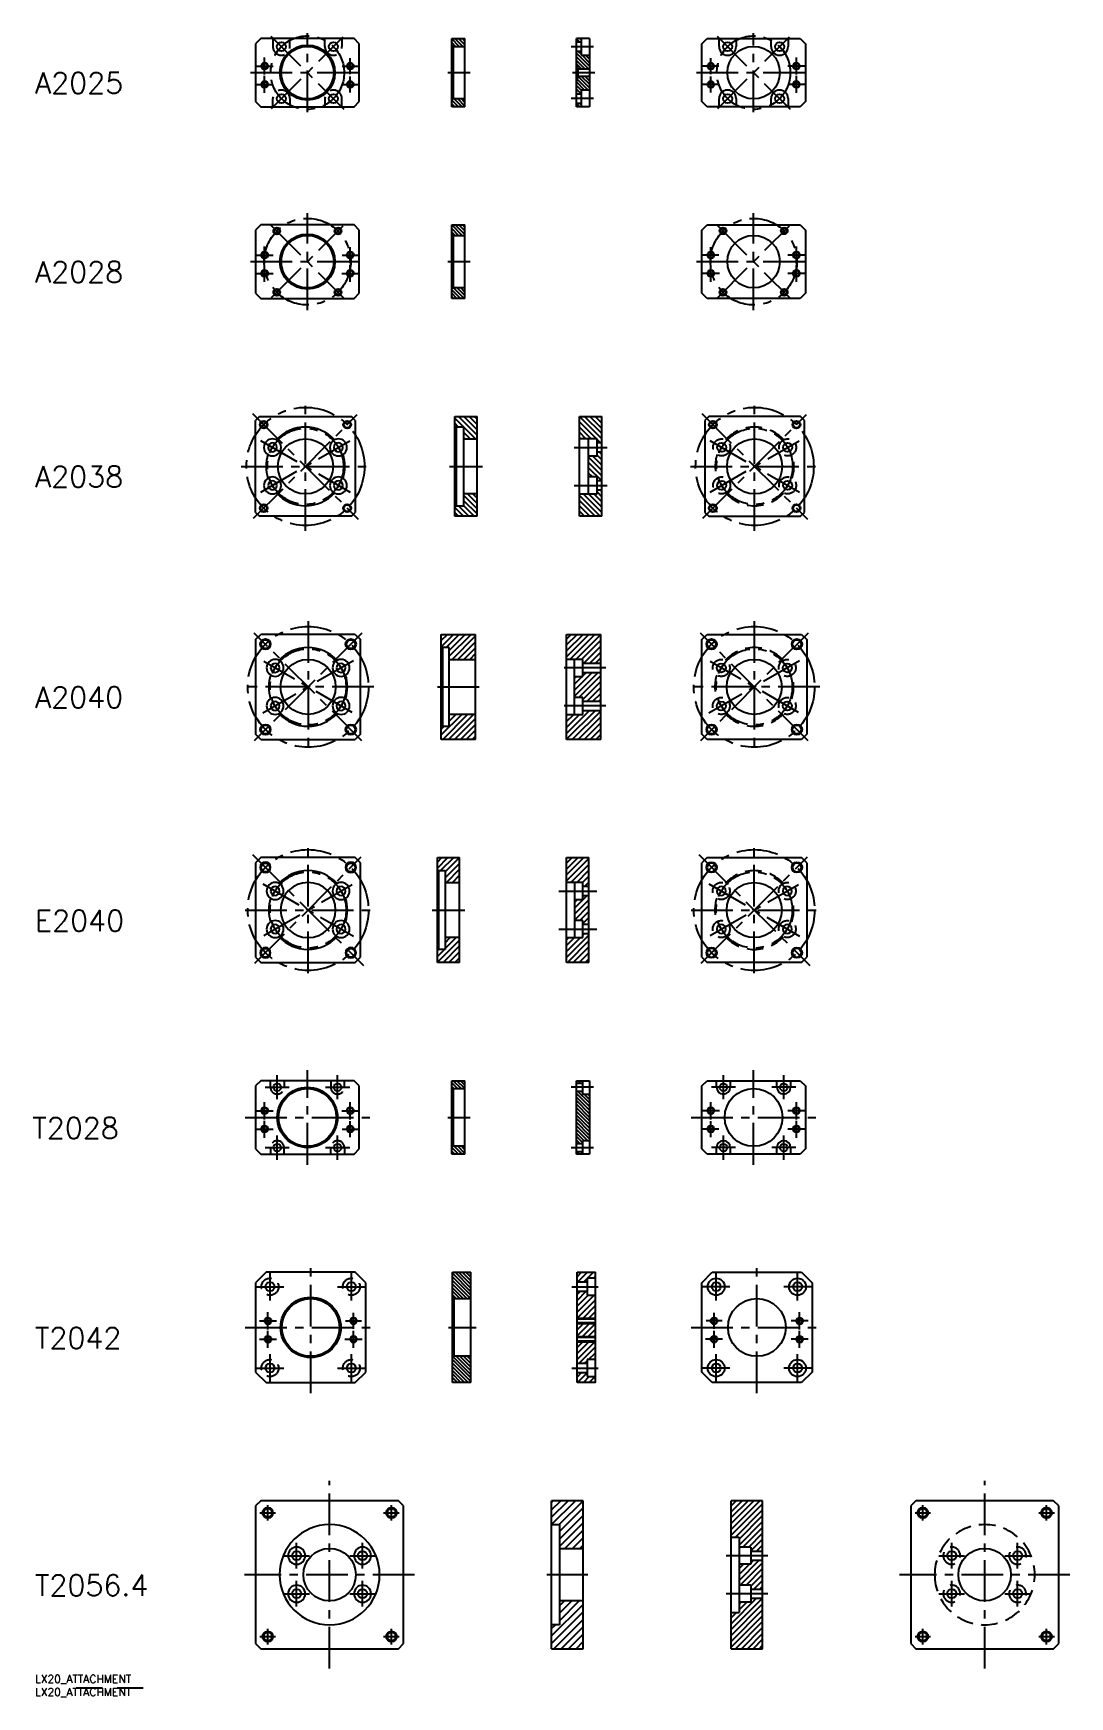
# Model space of a CAD drawing. Extents: x 1 to 395, y -8 to 625.
import ezdxf

# ---------------------------------------------------------------- set-up
doc = ezdxf.new("R2010")
doc.units = 0
doc.header["$LTSCALE"] = 0.5
doc.linetypes.add('CENTER', pattern=[50.8, 31.75, -6.35, 6.35, -6.35])
doc.linetypes.add('DASHED', pattern=[19.05, 12.7, -6.35])
for name, color, linetype in [('MSM_CENTER', 1, 'CENTER'), ('MSM_CONTINUOUS', 7, 'CONTINUOUS'), ('MSM_DASHED', 4, 'DASHED'), ('MSM_NARROW', 5, 'CONTINUOUS'), ('MSM_PART_NUMBER', 7, 'CONTINUOUS')]:
    doc.layers.add(name, color=color, linetype=linetype)
doc.styles.get("Standard").update_dxf_attribs({"font": 'txt.shx', "height": 3, "bigfont": 'bigfont.shx'})

# ---------------------------------------------------------------- blocks, each defined once
blk = doc.blocks.new('*U99')
at = {"layer": 'MSM_PART_NUMBER'}
blk.add_text('LX20_ATTACHMENT', height=3, dxfattribs=at).set_placement((1.25, -3))
blk = doc.blocks.new('*U100')
at = {"layer": 'MSM_PART_NUMBER'}
blk.add_text('LX20_ATTACHMENT', height=3, dxfattribs=at).set_placement((1.25, -8))
blk = doc.blocks.new('*U102')
at = {"layer": 'MSM_PART_NUMBER'}
blk.add_text('T2042', height=8, dxfattribs=at).set_placement((1.25, 124.4))
blk = doc.blocks.new('*U103')
at = {"layer": 'MSM_PART_NUMBER'}
blk.add_text('T2028', height=8, dxfattribs=at).set_placement((0.25, 204.4))
blk = doc.blocks.new('*U104')
at = {"layer": 'MSM_PART_NUMBER'}
blk.add_text('E2040', height=8, dxfattribs=at).set_placement((1.25, 283.4))
blk = doc.blocks.new('*U105')
at = {"layer": 'MSM_PART_NUMBER'}
blk.add_text('A2040', height=8, dxfattribs=at).set_placement((1.25, 368.4))
blk = doc.blocks.new('*U106')
at = {"layer": 'MSM_PART_NUMBER'}
blk.add_text('A2038', height=8, dxfattribs=at).set_placement((1.25, 452.49))
blk = doc.blocks.new('*U107')
at = {"layer": 'MSM_PART_NUMBER'}
blk.add_text('A2028', height=8, dxfattribs=at).set_placement((1.25, 530.4))
blk = doc.blocks.new('*U108')
at = {"layer": 'MSM_PART_NUMBER'}
blk.add_text('A2025', height=8, dxfattribs=at).set_placement((1.25, 602.4))
blk = doc.blocks.new('*U109')
at = {"layer": 'MSM_PART_NUMBER'}
blk.add_text('T2056.4', height=8, dxfattribs=at).set_placement((1.25, 30.2))
blk = doc.blocks.new('*U110')
at = {"layer": 'MSM_PART_NUMBER'}
blk.add_text('T2028', height=8, dxfattribs=at).set_placement((0.25, 204.4))

msp = doc.modelspace()

# ---------------------------------------------------------------- linework, layer by layer
at = {"layer": 'MSM_CENTER'}
for p, q in [((91.17, 624.28), (118.92, 596.53)), ((91.42, 596.78), (118.67, 624.03)), ((105.05, 595.4), (105.05, 625.4)), ((261.17, 624.28), (288.92, 596.53)), ((261.42, 596.78), (288.67, 624.03)), ((275.05, 595.4), (275.05, 625.4)), ((88.75, 609.65), (88.75, 616.15)), ((121.35, 609.88), (121.35, 615.93)), ((205.55, 620.3), (214.05, 620.3)), ((258.75, 609.88), (258.75, 615.93)), ((291.35, 609.65), (291.35, 616.15)), ((83.3, 610.4), (126.8, 610.4)), ((85.5, 612.9), (92, 612.9)), ((88.75, 602.65), (88.75, 609.15)), ((118.32, 612.9), (124.37, 612.9)), ((121.35, 602.88), (121.35, 608.93)), ((158.55, 610.4), (167.05, 610.4)), ((206.05, 610.4), (214.55, 610.4)), ((253.3, 610.4), (296.8, 610.4)), ((261.77, 612.9), (255.72, 612.9)), ((258.75, 602.88), (258.75, 608.93)), ((294.6, 612.9), (288.1, 612.9)), ((291.35, 602.65), (291.35, 609.15)), ((85.5, 605.9), (92, 605.9)), ((118.32, 605.9), (124.37, 605.9)), ((261.77, 605.9), (255.72, 605.9)), ((294.6, 605.9), (288.1, 605.9)), ((214.05, 600.5), (205.55, 600.5)), ((91.17, 552.28), (118.92, 524.53)), ((91.42, 524.78), (118.67, 552.03)), ((105.05, 519.9), (105.05, 556.9)), ((261.17, 552.28), (288.92, 524.53)), ((261.42, 524.78), (288.67, 552.03)), ((275.05, 519.9), (275.05, 556.9)), ((85.5, 540.9), (92, 540.9)), ((88.75, 537.65), (88.75, 544.15)), ((118.32, 540.9), (124.37, 540.9)), ((121.35, 537.88), (121.35, 543.93)), ((261.77, 540.9), (255.72, 540.9)), ((258.75, 537.88), (258.75, 543.93)), ((294.6, 540.9), (288.1, 540.9)), ((291.35, 537.65), (291.35, 544.15)), ((83.3, 538.4), (126.8, 538.4)), ((85.5, 533.9), (92, 533.9)), ((88.75, 530.65), (88.75, 537.15)), ((118.1, 533.9), (124.6, 533.9)), ((121.35, 530.65), (121.35, 537.15)), ((158.55, 538.4), (167.05, 538.4)), ((253.3, 538.4), (296.8, 538.4)), ((262, 533.9), (255.5, 533.9)), ((258.75, 530.65), (258.75, 537.15)), ((294.6, 533.9), (288.1, 533.9)), ((291.35, 530.65), (291.35, 537.15)), ((104.3, 435.9), (104.3, 484.9)), ((275.45, 435.9), (275.45, 484.9)), ((84.17, 480.52), (124.42, 440.28)), ((84.55, 440.65), (124.05, 480.15)), ((255.32, 480.52), (295.57, 440.28)), ((255.7, 440.65), (295.2, 480.15)), ((87.22, 470.26), (121.38, 450.54)), ((87.33, 450.6), (121.27, 470.2)), ((258.37, 470.26), (292.53, 450.54)), ((258.47, 450.6), (292.42, 470.2)), ((206.7, 467.65), (219.2, 467.65)), ((79.8, 460.4), (128.8, 460.4)), ((159.2, 460.4), (171.7, 460.4)), ((250.95, 460.4), (299.95, 460.4)), ((206.7, 453.15), (219.2, 453.15)), ((105.3, 401.4), (105.3, 351.4)), ((275.3, 401.4), (275.3, 351.4)), ((125.8, 355.9), (84.8, 396.9)), ((125.8, 396.9), (84.8, 355.9)), ((295.8, 355.9), (254.8, 396.9)), ((295.8, 396.9), (254.8, 355.9)), ((122.57, 386.37), (88.03, 366.43)), ((122.16, 366.66), (88.44, 386.14)), ((218.8, 383.65), (202.8, 383.65)), ((292.57, 386.37), (258.03, 366.43)), ((292.16, 366.66), (258.44, 386.14)), ((130.3, 376.4), (80.3, 376.4)), ((154.55, 376.4), (171.05, 376.4)), ((300.3, 376.4), (250.3, 376.4)), ((218.8, 369.15), (202.8, 369.15)), ((84.17, 312.52), (126.42, 270.28)), ((85.05, 271.15), (125.55, 311.65)), ((105.3, 267.4), (105.3, 315.4)), ((254.17, 312.52), (296.42, 270.28)), ((255.05, 271.15), (295.55, 311.65)), ((275.3, 267.4), (275.3, 315.4)), ((88.03, 301.37), (122.57, 281.43)), ((88.44, 281.66), (122.16, 301.14)), ((200.8, 298.65), (215.3, 298.65)), ((258.03, 301.37), (292.57, 281.43)), ((258.44, 281.66), (292.16, 301.14)), ((81.3, 291.4), (129.3, 291.4)), ((152.55, 291.4), (165.05, 291.4)), ((251.3, 291.4), (299.3, 291.4)), ((200.8, 284.15), (215.3, 284.15)), ((93.55, 219.3), (93.55, 228.5)), ((105.05, 194.4), (105.05, 230.4)), ((116.55, 219.3), (116.55, 228.5)), ((263.55, 219.3), (263.55, 228.5)), ((275.05, 194.4), (275.05, 230.4)), ((286.55, 219.3), (286.55, 228.5)), ((88.95, 223.9), (98.15, 223.9)), ((111.95, 223.9), (121.15, 223.9)), ((214.05, 223.9), (205.55, 223.9)), ((268.15, 223.9), (258.95, 223.9)), ((291.15, 223.9), (281.95, 223.9)), ((88.75, 211.65), (88.75, 218.15)), ((121.35, 211.65), (121.35, 218.15)), ((258.75, 211.65), (258.75, 218.15)), ((291.35, 211.65), (291.35, 218.15)), ((81.3, 212.4), (128.8, 212.4)), ((85.5, 214.9), (92, 214.9)), ((88.75, 204.65), (88.75, 211.15)), ((118.1, 214.9), (124.6, 214.9)), ((121.35, 204.88), (121.35, 210.93)), ((158.55, 212.4), (167.05, 212.4)), ((251.3, 212.4), (298.8, 212.4)), ((262, 214.9), (255.5, 214.9)), ((258.75, 204.88), (258.75, 210.93)), ((294.6, 214.9), (288.1, 214.9)), ((291.35, 204.65), (291.35, 211.15)), ((85.5, 207.9), (92, 207.9)), ((93.55, 196.3), (93.55, 205.5)), ((116.55, 196.3), (116.55, 205.5)), ((118.32, 207.9), (124.37, 207.9)), ((261.77, 207.9), (255.72, 207.9)), ((263.55, 196.3), (263.55, 205.5)), ((286.55, 196.3), (286.55, 205.5)), ((294.6, 207.9), (288.1, 207.9)), ((88.95, 200.9), (98.15, 200.9)), ((111.95, 200.9), (121.15, 200.9)), ((205.55, 200.9), (214.05, 200.9)), ((268.15, 200.9), (258.95, 200.9)), ((291.15, 200.9), (281.95, 200.9)), ((90.8, 142.65), (90.8, 153.15)), ((106.3, 107.4), (106.3, 157.4)), ((121.8, 142.65), (121.8, 153.15)), ((260.8, 142.65), (260.8, 153.15)), ((276.3, 107.4), (276.3, 157.4)), ((291.8, 142.65), (291.8, 153.15)), ((85.55, 147.9), (96.05, 147.9)), ((116.55, 147.9), (127.05, 147.9)), ((205.8, 147.9), (215.8, 147.9)), ((266.05, 147.9), (255.55, 147.9)), ((297.05, 147.9), (286.55, 147.9)), ((86.75, 134.9), (93.25, 134.9)), ((90, 131.65), (90, 138.15)), ((119.57, 134.9), (125.62, 134.9)), ((122.6, 131.88), (122.6, 137.93)), ((263.02, 134.9), (256.97, 134.9)), ((260, 131.88), (260, 137.93)), ((295.85, 134.9), (289.35, 134.9)), ((292.6, 131.65), (292.6, 138.15)), ((81.3, 132.4), (131.3, 132.4)), ((86.75, 127.9), (93.25, 127.9)), ((90, 124.65), (90, 131.15)), ((119.35, 127.9), (125.85, 127.9)), ((122.6, 124.65), (122.6, 131.15)), ((158.8, 132.4), (169.3, 132.4)), ((251.3, 132.4), (301.3, 132.4)), ((263.25, 127.9), (256.75, 127.9)), ((260, 124.65), (260, 131.15)), ((295.85, 127.9), (289.35, 127.9)), ((292.6, 124.65), (292.6, 131.15)), ((90.8, 111.65), (90.8, 122.15)), ((121.8, 111.65), (121.8, 122.15)), ((260.8, 111.65), (260.8, 122.15)), ((291.8, 111.65), (291.8, 122.15)), ((85.55, 116.9), (96.05, 116.9)), ((116.55, 116.9), (127.05, 116.9)), ((205.8, 116.9), (215.8, 116.9)), ((266.05, 116.9), (255.55, 116.9)), ((297.05, 116.9), (286.55, 116.9)), ((113.5, 2.5), (113.5, 73.9)), ((363.1, 2.5), (363.1, 73.9)), ((89.93, 58.79), (89.93, 64.75)), ((137.07, 58.79), (137.07, 64.75)), ((339.53, 58.79), (339.53, 64.75)), ((386.67, 58.79), (386.67, 64.75)), ((86.95, 61.77), (92.91, 61.77)), ((134.09, 61.77), (140.05, 61.77)), ((336.55, 61.77), (342.51, 61.77)), ((383.69, 61.77), (389.65, 61.77)), ((96.05, 45.45), (105.85, 45.45)), ((100.95, 40.55), (100.95, 50.35)), ((121.15, 45.45), (130.95, 45.45)), ((126.05, 40.55), (126.05, 50.35)), ((280.5, 45.45), (264.5, 45.45)), ((345.65, 45.45), (355.45, 45.45)), ((350.55, 40.55), (350.55, 50.35)), ((370.75, 45.45), (380.55, 45.45)), ((375.65, 40.55), (375.65, 50.35)), ((145.9, 38.2), (81.1, 38.2)), ((211.9, 38.2), (196.3, 38.2)), ((395.5, 38.2), (330.7, 38.2)), ((100.95, 26.05), (100.95, 35.85)), ((126.05, 26.05), (126.05, 35.85)), ((350.55, 26.05), (350.55, 35.85)), ((375.65, 26.05), (375.65, 35.85)), ((96.05, 30.95), (105.85, 30.95)), ((121.15, 30.95), (130.95, 30.95)), ((280.5, 30.95), (264.5, 30.95)), ((345.65, 30.95), (355.45, 30.95)), ((370.75, 30.95), (380.55, 30.95)), ((86.95, 14.63), (92.91, 14.63)), ((89.93, 11.65), (89.93, 17.61)), ((134.09, 14.63), (140.05, 14.63)), ((137.07, 11.65), (137.07, 17.61)), ((336.55, 14.63), (342.51, 14.63)), ((339.53, 11.65), (339.53, 17.61)), ((383.69, 14.63), (389.65, 14.63)), ((386.67, 11.65), (386.67, 17.61))]:
    msp.add_line(p, q, dxfattribs=at)
for centre, radius in [((105.05, 610.4), 14), ((275.05, 610.4), 14), ((105.05, 538.4), 16.5), ((275.05, 538.4), 16.5), ((104.3, 460.4), 22.5), ((275.45, 460.4), 22.5), ((104.3, 460.4), 14.5), ((275.45, 460.4), 14.5), ((105.3, 376.4), 23), ((275.3, 376.4), 23), ((105.3, 376.4), 14.5), ((275.3, 376.4), 14.5), ((105.3, 291.4), 23), ((275.3, 291.4), 23), ((105.3, 291.4), 14.5), ((275.3, 291.4), 14.5)]:
    msp.add_circle(centre, radius, dxfattribs=at)
at = {"layer": 'MSM_CONTINUOUS'}
for p, q in [((87.3, 623.4), (85.3, 621.4)), ((85.3, 621.4), (85.3, 599.4)), ((122.8, 623.4), (87.3, 623.4)), ((124.8, 621.4), (122.8, 623.4)), ((124.8, 599.4), (124.8, 621.4)), ((160.05, 597.4), (160.05, 623.4)), ((160.05, 623.4), (165.05, 623.4)), ((165.05, 597.4), (165.05, 623.4)), ((207.55, 597.4), (207.55, 623.4)), ((212.55, 623.4), (207.55, 623.4)), ((209.35, 622), (207.55, 622)), ((209.35, 623.4), (209.35, 617.05)), ((212.55, 623.4), (212.55, 597.4)), ((255.3, 621.4), (257.3, 623.4)), ((255.3, 599.4), (255.3, 621.4)), ((257.3, 623.4), (292.8, 623.4)), ((261.9, 620.3), (261.9, 623.4)), ((268.4, 623.4), (268.4, 620.3)), ((281.7, 620.3), (281.7, 623.4)), ((288.2, 623.4), (288.2, 620.3)), ((292.8, 623.4), (294.8, 621.4)), ((294.8, 621.4), (294.8, 599.4)), ((160.05, 620.9), (160.55, 620.4)), ((160.55, 620.4), (160.55, 600.4)), ((160.55, 620.4), (165.05, 620.4)), ((207.55, 618.6), (209.35, 618.6)), ((209.35, 617.05), (212.55, 617.05)), ((207.55, 613.9), (208.05, 611.81)), ((208.05, 608.99), (207.55, 606.9)), ((208.05, 611.81), (208.05, 608.99)), ((208.05, 611.81), (212.55, 611.81)), ((212.55, 608.99), (208.05, 608.99)), ((209.35, 602.2), (207.55, 602.2)), ((209.35, 603.75), (209.35, 597.4)), ((212.55, 603.75), (209.35, 603.75)), ((85.3, 599.4), (87.3, 597.4)), ((87.3, 597.4), (122.8, 597.4)), ((122.8, 597.4), (124.8, 599.4)), ((160.55, 600.4), (160.05, 599.9)), ((165.05, 597.4), (160.05, 597.4)), ((165.05, 600.4), (160.55, 600.4)), ((207.55, 598.8), (209.35, 598.8)), ((212.55, 597.4), (207.55, 597.4)), ((257.3, 597.4), (255.3, 599.4)), ((292.8, 597.4), (257.3, 597.4)), ((261.9, 597.4), (261.9, 600.5)), ((268.4, 600.5), (268.4, 597.4)), ((281.7, 597.4), (281.7, 600.5)), ((288.2, 600.5), (288.2, 597.4)), ((294.8, 599.4), (292.8, 597.4)), ((87.3, 552.4), (85.3, 550.4)), ((122.8, 552.4), (87.3, 552.4)), ((124.8, 550.4), (122.8, 552.4)), ((160.05, 524.4), (160.05, 552.4)), ((160.05, 552.4), (165.05, 552.4)), ((165.05, 524.4), (165.05, 552.4)), ((255.3, 550.4), (257.3, 552.4)), ((257.3, 552.4), (292.8, 552.4)), ((292.8, 552.4), (294.8, 550.4)), ((85.3, 550.4), (85.3, 526.4)), ((124.8, 526.4), (124.8, 550.4)), ((160.05, 548.9), (160.55, 548.4)), ((160.55, 548.4), (160.55, 528.4)), ((160.55, 548.4), (165.05, 548.4)), ((255.3, 526.4), (255.3, 550.4)), ((294.8, 550.4), (294.8, 526.4)), ((85.3, 526.4), (87.3, 524.4)), ((122.8, 524.4), (124.8, 526.4)), ((160.55, 528.4), (160.05, 527.9)), ((165.05, 528.4), (160.55, 528.4)), ((257.3, 524.4), (255.3, 526.4)), ((294.8, 526.4), (292.8, 524.4)), ((87.3, 524.4), (122.8, 524.4)), ((165.05, 524.4), (160.05, 524.4)), ((292.8, 524.4), (257.3, 524.4)), ((86.8, 479.4), (85.3, 477.9)), ((85.3, 442.9), (85.3, 477.9)), ((86.8, 479.4), (121.8, 479.4)), ((123.3, 477.9), (121.8, 479.4)), ((123.3, 477.9), (123.3, 442.9)), ((161.2, 441.4), (161.2, 479.4)), ((161.2, 479.4), (169.7, 479.4)), ((161.2, 475.9), (161.7, 475.4)), ((164.7, 475.4), (161.7, 475.4)), ((161.7, 475.4), (161.7, 445.4)), ((164.7, 445.4), (164.7, 475.4)), ((169.7, 441.4), (169.7, 479.4)), ((208.7, 441.4), (208.7, 479.4)), ((208.7, 479.4), (217.2, 479.4)), ((217.2, 441.4), (217.2, 479.4)), ((257.95, 479.4), (256.45, 477.9)), ((256.45, 477.9), (256.45, 442.9)), ((292.95, 479.4), (257.95, 479.4)), ((294.45, 477.9), (292.95, 479.4)), ((294.45, 442.9), (294.45, 477.9)), ((164.7, 470.9), (169.7, 470.9)), ((215.4, 470.9), (208.7, 470.9)), ((212.2, 449.9), (212.2, 470.9)), ((215.4, 464.4), (215.4, 470.9)), ((217.2, 469.35), (215.4, 469.35)), ((212.2, 464.4), (215.4, 464.4)), ((215.4, 465.95), (217.2, 465.95)), ((215.4, 456.4), (212.2, 456.4)), ((215.4, 449.9), (215.4, 456.4)), ((217.2, 454.85), (215.4, 454.85)), ((215.4, 451.45), (217.2, 451.45)), ((161.7, 445.4), (161.2, 444.9)), ((161.7, 445.4), (164.7, 445.4)), ((169.7, 449.9), (164.7, 449.9)), ((208.7, 449.9), (215.4, 449.9)), ((85.3, 442.9), (86.8, 441.4)), ((121.8, 441.4), (86.8, 441.4)), ((121.8, 441.4), (123.3, 442.9)), ((169.7, 441.4), (161.2, 441.4)), ((217.2, 441.4), (208.7, 441.4)), ((256.45, 442.9), (257.95, 441.4)), ((257.95, 441.4), (292.95, 441.4)), ((292.95, 441.4), (294.45, 442.9)), ((85.3, 394.4), (87.3, 396.4)), ((85.3, 394.4), (85.3, 358.4)), ((123.3, 396.4), (87.3, 396.4)), ((123.3, 396.4), (125.3, 394.4)), ((125.3, 358.4), (125.3, 394.4)), ((156.05, 356.4), (156.05, 396.4)), ((156.05, 396.4), (169.05, 396.4)), ((169.05, 356.4), (169.05, 396.4)), ((203.8, 356.4), (203.8, 396.4)), ((203.8, 396.4), (216.8, 396.4)), ((216.8, 356.4), (216.8, 396.4)), ((255.3, 394.4), (257.3, 396.4)), ((255.3, 358.4), (255.3, 394.4)), ((257.3, 396.4), (293.3, 396.4)), ((293.3, 396.4), (295.3, 394.4)), ((295.3, 394.4), (295.3, 358.4)), ((156.05, 391.9), (156.55, 391.4)), ((156.55, 391.4), (156.55, 361.4)), ((159.05, 391.4), (156.55, 391.4)), ((159.05, 361.4), (159.05, 391.4)), ((159.05, 386.9), (169.05, 386.9)), ((210, 386.9), (203.8, 386.9)), ((206.8, 365.9), (206.8, 386.9)), ((210, 380.4), (210, 386.9)), ((206.8, 380.4), (210, 380.4)), ((216.8, 385.35), (210, 385.35)), ((210, 381.95), (216.8, 381.95)), ((210, 372.4), (206.8, 372.4)), ((210, 365.9), (210, 372.4)), ((216.8, 370.85), (210, 370.85)), ((156.55, 361.4), (156.05, 360.9)), ((156.55, 361.4), (159.05, 361.4)), ((169.05, 365.9), (159.05, 365.9)), ((203.8, 365.9), (210, 365.9)), ((210, 367.45), (216.8, 367.45)), ((87.3, 356.4), (85.3, 358.4)), ((87.3, 356.4), (123.3, 356.4)), ((125.3, 358.4), (123.3, 356.4)), ((169.05, 356.4), (156.05, 356.4)), ((216.8, 356.4), (203.8, 356.4)), ((257.3, 356.4), (255.3, 358.4)), ((293.3, 356.4), (257.3, 356.4)), ((295.3, 358.4), (293.3, 356.4)), ((87.3, 311.4), (85.3, 309.4)), ((123.3, 311.4), (87.3, 311.4)), ((125.3, 309.4), (123.3, 311.4)), ((154.55, 311.4), (163.05, 311.4)), ((154.55, 271.4), (154.55, 311.4)), ((163.05, 271.4), (163.05, 311.4)), ((203.8, 271.4), (203.8, 311.4)), ((203.8, 311.4), (212.3, 311.4)), ((212.3, 271.4), (212.3, 311.4)), ((257.3, 311.4), (255.3, 309.4)), ((257.3, 311.4), (293.3, 311.4)), ((295.3, 309.4), (293.3, 311.4)), ((85.3, 309.4), (85.3, 273.4)), ((125.3, 273.4), (125.3, 309.4)), ((154.55, 306.9), (155.05, 306.4)), ((155.05, 306.4), (155.05, 276.4)), ((155.05, 306.4), (157.55, 306.4)), ((157.55, 306.4), (157.55, 276.4)), ((255.3, 273.4), (255.3, 309.4)), ((295.3, 309.4), (295.3, 273.4)), ((157.55, 301.9), (163.05, 301.9)), ((210, 301.9), (203.8, 301.9)), ((206.8, 301.9), (206.8, 280.9)), ((210, 295.4), (210, 301.9)), ((212.3, 300.35), (210, 300.35)), ((206.8, 295.4), (210, 295.4)), ((210, 296.95), (212.3, 296.95)), ((210, 287.4), (206.8, 287.4)), ((210, 280.9), (210, 287.4)), ((212.3, 285.85), (210, 285.85)), ((163.05, 280.9), (157.55, 280.9)), ((203.8, 280.9), (210, 280.9)), ((210, 282.45), (212.3, 282.45)), ((85.3, 273.4), (87.3, 271.4)), ((123.3, 271.4), (125.3, 273.4)), ((155.05, 276.4), (154.55, 275.9)), ((157.55, 276.4), (155.05, 276.4)), ((255.3, 273.4), (257.3, 271.4)), ((293.3, 271.4), (295.3, 273.4)), ((87.3, 271.4), (123.3, 271.4)), ((163.05, 271.4), (154.55, 271.4)), ((212.3, 271.4), (203.8, 271.4)), ((293.3, 271.4), (257.3, 271.4)), ((87.3, 226.4), (85.3, 224.4)), ((85.3, 224.4), (85.3, 200.4)), ((122.8, 226.4), (87.3, 226.4)), ((124.8, 224.4), (122.8, 226.4)), ((124.8, 200.4), (124.8, 224.4)), ((160.05, 198.4), (160.05, 226.4)), ((160.05, 226.4), (165.05, 226.4)), ((160.05, 223.9), (160.55, 223.4)), ((160.55, 223.4), (160.55, 201.4)), ((160.55, 223.4), (165.05, 223.4)), ((165.05, 198.4), (165.05, 226.4)), ((207.55, 198.4), (207.55, 226.4)), ((207.55, 226.4), (212.55, 226.4)), ((209.85, 225.35), (207.55, 225.35)), ((207.55, 222.45), (209.85, 222.45)), ((209.85, 226.4), (209.85, 221.3)), ((212.55, 226.4), (212.55, 198.4)), ((255.3, 224.4), (257.3, 226.4)), ((255.3, 200.4), (255.3, 224.4)), ((257.3, 226.4), (292.8, 226.4)), ((260.95, 223.9), (260.95, 226.4)), ((266.15, 226.4), (266.15, 223.9)), ((283.95, 223.9), (283.95, 226.4)), ((289.15, 226.4), (289.15, 223.9)), ((292.8, 226.4), (294.8, 224.4)), ((294.8, 224.4), (294.8, 200.4)), ((209.85, 221.3), (212.55, 221.3)), ((209.85, 203.5), (209.85, 198.4)), ((212.55, 203.5), (209.85, 203.5)), ((85.3, 200.4), (87.3, 198.4)), ((87.3, 198.4), (122.8, 198.4)), ((122.8, 198.4), (124.8, 200.4)), ((160.55, 201.4), (160.05, 200.9)), ((165.05, 198.4), (160.05, 198.4)), ((165.05, 201.4), (160.55, 201.4)), ((209.85, 202.35), (207.55, 202.35)), ((207.55, 199.45), (209.85, 199.45)), ((212.55, 198.4), (207.55, 198.4)), ((257.3, 198.4), (255.3, 200.4)), ((292.8, 198.4), (257.3, 198.4)), ((260.95, 198.4), (260.95, 200.9)), ((266.15, 200.9), (266.15, 198.4)), ((283.95, 198.4), (283.95, 200.9)), ((289.15, 200.9), (289.15, 198.4)), ((294.8, 200.4), (292.8, 198.4)), ((89.3, 153.4), (85.3, 149.4)), ((123.3, 153.4), (89.3, 153.4)), ((127.3, 149.4), (123.3, 153.4)), ((160.3, 111.4), (160.3, 153.4)), ((160.3, 153.4), (167.3, 153.4)), ((167.3, 111.4), (167.3, 153.4)), ((207.8, 153.4), (214.8, 153.4)), ((207.8, 111.4), (207.8, 153.4)), ((214.8, 111.4), (214.8, 153.4)), ((255.3, 149.4), (259.3, 153.4)), ((259.3, 153.4), (293.3, 153.4)), ((293.3, 153.4), (297.3, 149.4)), ((85.3, 149.4), (85.3, 115.4)), ((127.3, 115.4), (127.3, 149.4)), ((211.6, 149.6), (207.8, 149.6)), ((207.8, 146.2), (211.6, 146.2)), ((211.6, 151.15), (211.6, 144.65)), ((214.8, 151.15), (211.6, 151.15)), ((255.3, 115.4), (255.3, 149.4)), ((297.3, 149.4), (297.3, 115.4)), ((160.3, 143.9), (160.8, 143.4)), ((160.8, 143.4), (160.8, 121.4)), ((160.8, 143.4), (167.3, 143.4)), ((211.6, 144.65), (214.8, 144.65)), ((214.8, 135.54), (207.8, 135.54)), ((207.8, 134.26), (214.8, 134.26)), ((214.8, 128.54), (207.8, 128.54)), ((207.8, 127.26), (214.8, 127.26)), ((160.8, 121.4), (160.3, 120.9)), ((167.3, 121.4), (160.8, 121.4)), ((85.3, 115.4), (89.3, 111.4)), ((123.3, 111.4), (127.3, 115.4)), ((211.6, 118.6), (207.8, 118.6)), ((207.8, 115.2), (211.6, 115.2)), ((211.6, 120.15), (211.6, 113.65)), ((214.8, 120.15), (211.6, 120.15)), ((259.3, 111.4), (255.3, 115.4)), ((297.3, 115.4), (293.3, 111.4)), ((89.3, 111.4), (123.3, 111.4)), ((167.3, 111.4), (160.3, 111.4)), ((214.8, 111.4), (207.8, 111.4)), ((211.6, 113.65), (214.8, 113.65)), ((293.3, 111.4), (259.3, 111.4)), ((87.3, 66.4), (85.3, 64.4)), ((85.3, 64.4), (85.3, 12)), ((139.7, 66.4), (87.3, 66.4)), ((141.7, 64.4), (139.7, 66.4)), ((141.7, 12), (141.7, 64.4)), ((210.1, 66.4), (198.1, 66.4)), ((198.1, 10), (198.1, 66.4)), ((210.1, 10), (210.1, 66.4)), ((278.5, 66.4), (266.5, 66.4)), ((266.5, 10), (266.5, 66.4)), ((278.5, 10), (278.5, 66.4)), ((336.9, 66.4), (334.9, 64.4)), ((334.9, 64.4), (334.9, 12)), ((389.3, 66.4), (336.9, 66.4)), ((391.3, 64.4), (389.3, 66.4)), ((391.3, 12), (391.3, 64.4)), ((198.1, 57.28), (201.1, 57.28)), ((201.1, 57.28), (201.1, 19.12)), ((266.5, 52.56), (269.5, 52.56)), ((269.5, 52.56), (269.5, 23.84)), ((201.1, 48.2), (210.1, 48.2)), ((274, 48.7), (269.5, 48.7)), ((274, 48.7), (274, 42.2)), ((274, 47.2), (278.5, 47.2)), ((274, 42.2), (269.5, 42.2)), ((274, 43.7), (278.5, 43.7)), ((274, 34.2), (269.5, 34.2)), ((274, 34.2), (274, 27.7)), ((274, 32.7), (278.5, 32.7)), ((210.1, 28.2), (201.1, 28.2)), ((274, 27.7), (269.5, 27.7)), ((274, 29.2), (278.5, 29.2)), ((201.1, 19.12), (198.1, 19.12)), ((266.5, 23.84), (269.5, 23.84)), ((85.3, 12), (87.3, 10)), ((87.3, 10), (139.7, 10)), ((139.7, 10), (141.7, 12)), ((198.1, 10), (210.1, 10)), ((266.5, 10), (278.5, 10)), ((334.9, 12), (336.9, 10)), ((336.9, 10), (389.3, 10)), ((389.3, 10), (391.3, 12)), ((27, -5), (17, -5)), ((42.5, -5), (32.5, -5))]:
    msp.add_line(p, q, dxfattribs=at)
for centre, radius in [((95.15, 620.3), 1.7), ((114.95, 620.3), 1.7), ((265.15, 620.3), 1.7), ((284.95, 620.3), 1.7), ((105.05, 610.4), 10.5), ((105.05, 610.4), 10), ((275.05, 610.4), 10), ((88.75, 612.9), 1.05), ((121.35, 612.9), 1.05), ((258.75, 612.9), 1.05), ((291.35, 612.9), 1.05), ((88.75, 605.9), 1.05), ((95.15, 600.5), 1.7), ((114.95, 600.5), 1.7), ((121.35, 605.9), 1.05), ((258.75, 605.9), 1.05), ((265.15, 600.5), 1.7), ((284.95, 600.5), 1.7), ((291.35, 605.9), 1.05), ((93.38, 550.07), 1.05), ((105.05, 538.4), 10.5), ((105.05, 538.4), 10), ((116.72, 550.07), 1.05), ((263.38, 550.13), 1.05), ((275.05, 538.4), 10), ((286.72, 550.13), 1.05), ((88.75, 540.96), 1.05), ((121.35, 540.96), 1.05), ((258.75, 540.96), 1.05), ((291.35, 540.96), 1.05), ((88.75, 533.96), 1.05), ((121.35, 533.96), 1.05), ((258.75, 533.96), 1.05), ((291.35, 533.96), 1.05), ((93.38, 526.73), 1.05), ((116.72, 526.73), 1.05), ((263.38, 526.73), 1.05), ((286.72, 526.73), 1.05), ((88.39, 476.31), 1.25), ((120.21, 476.31), 1.25), ((259.54, 476.31), 1.25), ((291.36, 476.31), 1.25), ((104.3, 460.4), 10.5), ((262.89, 467.65), 1.7), ((275.45, 460.4), 10.5), ((288, 467.65), 1.7), ((262.89, 453.15), 1.7), ((288, 453.15), 1.7), ((88.39, 444.49), 1.25), ((120.21, 444.49), 1.25), ((259.54, 444.49), 1.25), ((291.36, 444.49), 1.25), ((89.04, 392.66), 1.65), ((121.56, 392.66), 1.65), ((259.04, 392.66), 1.65), ((291.56, 392.66), 1.65), ((105.3, 376.4), 10.5), ((275.3, 376.4), 10.5), ((262.74, 383.65), 1.7), ((287.86, 383.65), 1.7), ((262.74, 369.15), 1.7), ((287.86, 369.15), 1.7), ((89.04, 360.14), 1.65), ((121.56, 360.14), 1.65), ((259.04, 360.14), 1.65), ((291.56, 360.14), 1.65), ((89.04, 307.66), 1.65), ((121.56, 307.66), 1.65), ((275.3, 291.4), 10.5), ((89.04, 275.14), 1.65), ((121.56, 275.14), 1.65), ((93.55, 223.9), 1.45), ((105.05, 212.4), 11.5), ((105.05, 212.4), 11), ((116.55, 223.9), 1.45), ((263.55, 223.9), 1.45), ((275.05, 212.4), 11), ((286.55, 223.9), 1.45), ((88.75, 214.96), 1.05), ((121.35, 214.96), 1.05), ((258.75, 214.96), 1.05), ((291.35, 214.96), 1.05), ((88.75, 207.96), 1.05), ((121.35, 207.96), 1.05), ((258.75, 207.96), 1.05), ((291.35, 207.96), 1.05), ((93.55, 200.9), 1.45), ((116.55, 200.9), 1.45), ((263.55, 200.9), 1.45), ((286.55, 200.9), 1.45), ((90.8, 147.9), 1.7), ((121.8, 147.9), 1.7), ((260.8, 147.9), 3.25), ((260.8, 147.9), 1.7), ((291.8, 147.9), 3.25), ((291.8, 147.9), 1.7), ((106.3, 132.4), 11.5), ((106.3, 132.4), 11), ((276.3, 132.4), 11), ((90, 134.9), 1.05), ((122.6, 134.9), 1.05), ((260, 134.9), 1.05), ((292.6, 134.9), 1.05), ((90, 127.9), 1.05), ((122.6, 127.9), 1.05), ((260, 127.9), 1.05), ((292.6, 127.9), 1.05), ((90.8, 116.9), 1.7), ((121.8, 116.9), 1.7), ((260.8, 116.9), 3.25), ((260.8, 116.9), 1.7), ((291.8, 116.9), 3.25), ((291.8, 116.9), 1.7), ((100.95, 45.45), 1.75), ((113.5, 38.2), 10), ((126.05, 45.45), 1.75), ((350.55, 45.45), 1.75), ((363.1, 38.2), 10), ((375.65, 45.45), 1.75), ((100.95, 30.95), 1.75), ((126.05, 30.95), 1.75), ((350.55, 30.95), 1.75), ((375.65, 30.95), 1.75)]:
    msp.add_circle(centre, radius, dxfattribs=at)
at = {"layer": 'MSM_CONTINUOUS', "extrusion": (0, 0, -1)}
for centre, radius in [((-91.74, 467.65), 3.25), ((-91.74, 467.65), 1.7), ((-116.86, 467.65), 3.25), ((-116.86, 467.65), 1.7), ((-91.74, 453.15), 3.25), ((-116.86, 453.15), 3.25), ((-91.74, 453.15), 1.7), ((-116.86, 453.15), 1.7), ((-92.74, 383.65), 3.25), ((-117.86, 383.65), 3.25), ((-92.74, 383.65), 1.7), ((-117.86, 383.65), 1.7), ((-92.74, 369.15), 3.25), ((-92.74, 369.15), 1.7), ((-117.86, 369.15), 3.25), ((-117.86, 369.15), 1.7), ((-259.04, 307.66), 1.65), ((-291.56, 307.66), 1.65), ((-92.74, 298.65), 3.25), ((-92.74, 298.65), 1.7), ((-105.3, 291.4), 10.5), ((-117.86, 298.65), 3.25), ((-117.86, 298.65), 1.7), ((-262.74, 298.65), 1.7), ((-287.86, 298.65), 1.7), ((-92.74, 284.15), 3.25), ((-92.74, 284.15), 1.7), ((-117.86, 284.15), 3.25), ((-117.86, 284.15), 1.7), ((-262.74, 284.15), 1.7), ((-287.86, 284.15), 1.7), ((-259.04, 275.14), 1.65), ((-291.56, 275.14), 1.65), ((-89.93, 61.77), 1.65), ((-137.07, 61.77), 1.65), ((-339.53, 61.77), 1.65), ((-386.67, 61.77), 1.65), ((-113.5, 38.2), 19.07), ((-100.95, 45.45), 3.25), ((-126.05, 45.45), 3.25), ((-100.95, 30.95), 3.25), ((-126.05, 30.95), 3.25), ((-89.93, 14.63), 1.65), ((-137.07, 14.63), 1.65), ((-339.53, 14.63), 1.65), ((-386.67, 14.63), 1.65)]:
    msp.add_circle(centre, radius, dxfattribs=at)
at = {"layer": 'MSM_CONTINUOUS'}
for centre, radius, start, end in [((265.15, 620.3), 3.25, 180, 0), ((284.95, 620.3), 3.25, 180, 0), ((265.15, 600.5), 3.25, 0, 180), ((284.95, 600.5), 3.25, 0, 180), ((104.3, 460.4), 15, 42.50077, 137.49923), ((104.3, 460.4), 15, 162.50077, 197.49923), ((104.3, 460.4), 15, 342.50077, 17.49923), ((104.3, 460.4), 15, 222.50077, 317.49923), ((105.3, 376.4), 15, 42.50077, 137.49923), ((105.3, 376.4), 15, 162.50077, 197.49923), ((105.3, 376.4), 15, 342.50077, 17.49923), ((105.3, 376.4), 15, 222.50077, 317.49923), ((105.3, 291.4), 15, 42.50077, 137.49923), ((105.3, 291.4), 15, 162.50077, 197.49923), ((105.3, 291.4), 15, 342.50077, 17.49923), ((105.3, 291.4), 15, 222.50077, 317.49923), ((263.55, 223.9), 2.6, 180, 0), ((286.55, 223.9), 2.6, 180, 0), ((263.55, 200.9), 2.6, 0, 180), ((286.55, 200.9), 2.6, 0, 180)]:
    msp.add_arc(centre, radius, start, end, dxfattribs=at)
at = {"layer": 'MSM_DASHED'}
for p, q in [((91.9, 623.4), (91.9, 620.3)), ((98.4, 620.3), (98.4, 623.4)), ((111.7, 620.3), (111.7, 623.4)), ((118.2, 623.4), (118.2, 620.3)), ((91.9, 597.4), (91.9, 600.5)), ((98.4, 600.5), (98.4, 597.4)), ((111.7, 600.5), (111.7, 597.4)), ((118.2, 597.4), (118.2, 600.5)), ((90.95, 223.9), (90.95, 226.4)), ((96.15, 226.4), (96.15, 223.9)), ((113.95, 226.4), (113.95, 223.9)), ((119.15, 223.9), (119.15, 226.4)), ((90.95, 200.9), (90.95, 198.4)), ((96.15, 198.4), (96.15, 200.9)), ((113.95, 198.4), (113.95, 200.9)), ((119.15, 200.9), (119.15, 198.4))]:
    msp.add_line(p, q, dxfattribs=at)
for centre in [(262.89, 467.65), (288, 467.65), (262.89, 453.15), (288, 453.15), (262.74, 383.65), (287.86, 383.65), (262.74, 369.15), (287.86, 369.15), (262.74, 298.65), (287.86, 298.65), (262.74, 284.15), (287.86, 284.15), (90.8, 147.9), (121.8, 147.9), (90.8, 116.9), (121.8, 116.9)]:
    msp.add_circle(centre, 3.25, dxfattribs=at)
at = {"layer": 'MSM_DASHED', "extrusion": (0, 0, -1)}
for centre, radius in [((-363.1, 38.2), 19.07), ((-350.55, 45.45), 3.25), ((-375.65, 45.45), 3.25), ((-350.55, 30.95), 3.25), ((-375.65, 30.95), 3.25)]:
    msp.add_circle(centre, radius, dxfattribs=at)
at = {"layer": 'MSM_DASHED'}
for centre, radius, start, end in [((95.15, 620.3), 3.25, 180, 0), ((114.95, 620.3), 3.25, 180, 0), ((95.15, 600.5), 3.25, 0, 180), ((114.95, 600.5), 3.25, 0, 180), ((275.45, 460.4), 15, 42.50077, 137.49923), ((275.45, 460.4), 15, 162.50077, 197.49923), ((275.45, 460.4), 15, 342.50077, 17.49923), ((275.45, 460.4), 15, 222.50077, 317.49923), ((275.3, 376.4), 15, 42.50077, 137.49923), ((275.3, 376.4), 15, 162.50077, 197.49923), ((275.3, 376.4), 15, 342.50077, 17.49923), ((275.3, 376.4), 15, 222.50077, 317.49923), ((275.3, 291.4), 15, 42.50077, 137.49923), ((275.3, 291.4), 15, 162.50077, 197.49923), ((275.3, 291.4), 15, 342.50077, 17.49923), ((275.3, 291.4), 15, 222.50077, 317.49923), ((93.55, 223.9), 2.6, 180, 0), ((116.55, 223.9), 2.6, 180, 0), ((93.55, 200.9), 2.6, 0, 180), ((116.55, 200.9), 2.6, 0, 180)]:
    msp.add_arc(centre, radius, start, end, dxfattribs=at)
at = {"layer": 'MSM_NARROW'}
for p, q in [((162.88, 620.4), (160.05, 623.23)), ((161.51, 620.4), (160.05, 621.86)), ((164.25, 620.4), (161.25, 623.4)), ((165.05, 620.97), (162.62, 623.4)), ((165.05, 622.34), (163.99, 623.4)), ((208.84, 622), (207.55, 623.29)), ((209.35, 622.86), (208.81, 623.4)), ((212.55, 612.81), (207.55, 617.81)), ((212.17, 611.81), (207.55, 616.44)), ((210.8, 611.81), (207.55, 615.07)), ((209.35, 617.38), (208.13, 618.6)), ((212.55, 614.18), (209.68, 617.05)), ((212.55, 615.55), (211.05, 617.05)), ((212.55, 616.92), (212.42, 617.05)), ((209.43, 611.81), (207.64, 613.6)), ((208.06, 611.81), (208.05, 611.83)), ((212.55, 604.59), (208.15, 608.99)), ((212.55, 605.96), (209.52, 608.99)), ((212.55, 607.33), (210.89, 608.99)), ((212.55, 608.7), (212.26, 608.99)), ((210.65, 603.75), (207.55, 606.85)), ((209.35, 603.68), (207.55, 605.48)), ((209.35, 602.31), (207.55, 604.11)), ((208.09, 602.2), (207.55, 602.74)), ((212.02, 603.75), (207.84, 607.93)), ((161.22, 597.4), (160.05, 598.57)), ((162.59, 597.4), (160.07, 599.92)), ((163.96, 597.4), (160.96, 600.4)), ((165.05, 597.68), (162.33, 600.4)), ((165.05, 599.05), (163.7, 600.4)), ((208.78, 597.4), (207.55, 598.63)), ((209.35, 598.2), (208.75, 598.8)), ((164.02, 548.4), (160.05, 552.37)), ((165.05, 548.74), (161.39, 552.4)), ((165.05, 550.11), (162.76, 552.4)), ((165.05, 551.48), (164.13, 552.4)), ((162.65, 548.4), (160.05, 551)), ((161.28, 548.4), (160.05, 549.63)), ((163.36, 524.4), (160.05, 527.71)), ((161.99, 524.4), (160.05, 526.34)), ((164.73, 524.4), (160.73, 528.4)), ((165.05, 525.45), (162.1, 528.4)), ((165.05, 526.82), (163.47, 528.4)), ((165.05, 528.19), (164.84, 528.4)), ((160.62, 524.4), (160.05, 524.97)), ((164.62, 475.4), (161.2, 478.83)), ((162.62, 475.4), (161.2, 476.83)), ((169.7, 472.33), (162.63, 479.4)), ((169.7, 474.33), (164.63, 479.4)), ((169.12, 470.9), (164.7, 475.33)), ((169.7, 476.34), (166.63, 479.4)), ((169.7, 478.34), (168.63, 479.4)), ((217.2, 470.88), (208.7, 479.38)), ((215.18, 470.9), (208.7, 477.38)), ((213.18, 470.9), (208.7, 475.38)), ((217.2, 472.89), (210.68, 479.4)), ((217.2, 474.89), (212.68, 479.4)), ((217.2, 476.89), (214.69, 479.4)), ((217.2, 478.89), (216.69, 479.4)), ((167.12, 470.9), (164.7, 473.33)), ((165.12, 470.9), (164.7, 471.32)), ((211.17, 470.9), (208.7, 473.38)), ((209.17, 470.9), (208.7, 471.38)), ((216.73, 469.35), (215.4, 470.68)), ((217.2, 458.87), (212.2, 463.87)), ((217.2, 460.87), (213.67, 464.4)), ((217.2, 462.88), (215.4, 464.68)), ((217.2, 464.88), (216.12, 465.95)), ((217.2, 456.87), (212.2, 461.87)), ((217.2, 454.87), (212.2, 459.87)), ((213.66, 456.4), (212.2, 457.86)), ((217.2, 448.86), (215.4, 450.66)), ((217.2, 450.86), (216.61, 451.45)), ((164.58, 441.4), (161.2, 444.79)), ((166.59, 441.4), (162.59, 445.4)), ((168.59, 441.4), (164.59, 445.4)), ((169.7, 444.3), (164.7, 449.3)), ((169.7, 442.3), (164.7, 447.3)), ((169.7, 446.3), (166.1, 449.9)), ((169.7, 448.3), (168.1, 449.9)), ((216.64, 441.4), (208.7, 449.35)), ((214.64, 441.4), (208.7, 447.35)), ((212.64, 441.4), (208.7, 445.34)), ((217.2, 442.85), (210.15, 449.9)), ((217.2, 444.85), (212.15, 449.9)), ((217.2, 446.86), (214.15, 449.9)), ((162.58, 441.4), (161.2, 442.79)), ((210.64, 441.4), (208.7, 443.34)), ((156.05, 396.27), (156.18, 396.4)), ((156.05, 394.03), (158.42, 396.4)), ((156.11, 391.84), (160.67, 396.4)), ((157.91, 391.4), (162.91, 396.4)), ((159.05, 390.29), (165.16, 396.4)), ((159.05, 388.05), (167.4, 396.4)), ((160.15, 386.9), (169.05, 395.8)), ((162.39, 386.9), (169.05, 393.56)), ((203.8, 394.63), (205.57, 396.4)), ((203.8, 392.39), (207.81, 396.4)), ((203.8, 390.14), (210.06, 396.4)), ((203.8, 387.9), (212.3, 396.4)), ((205.05, 386.9), (214.55, 396.4)), ((207.29, 386.9), (216.79, 396.4)), ((209.54, 386.9), (216.8, 394.16)), ((164.64, 386.9), (169.05, 391.31)), ((166.88, 386.9), (169.05, 389.07)), ((210.24, 385.35), (216.8, 391.91)), ((212.48, 385.35), (216.8, 389.67)), ((214.73, 385.35), (216.8, 387.42)), ((206.8, 375.18), (213.57, 381.95)), ((206.8, 372.93), (215.82, 381.95)), ((206.8, 379.67), (207.53, 380.4)), ((206.8, 377.42), (209.78, 380.4)), ((208.51, 372.4), (216.8, 380.69)), ((210, 380.62), (211.33, 381.95)), ((210, 371.64), (216.8, 378.44)), ((211.45, 370.85), (216.8, 376.2)), ((213.7, 370.85), (216.8, 373.95)), ((215.94, 370.85), (216.8, 371.71)), ((156.05, 358.11), (163.84, 365.9)), ((156.05, 360.35), (157.1, 361.4)), ((156.59, 356.4), (166.09, 365.9)), ((158.83, 356.4), (168.33, 365.9)), ((159.05, 365.6), (159.35, 365.9)), ((159.05, 363.35), (161.6, 365.9)), ((161.08, 356.4), (169.05, 364.37)), ((163.32, 356.4), (169.05, 362.13)), ((203.8, 358.71), (212.54, 367.45)), ((203.8, 356.46), (214.79, 367.45)), ((203.8, 365.44), (204.26, 365.9)), ((203.8, 363.2), (206.5, 365.9)), ((203.8, 360.95), (208.75, 365.9)), ((205.98, 356.4), (216.8, 367.22)), ((208.23, 356.4), (216.8, 364.97)), ((210, 367.15), (210.3, 367.45)), ((210.47, 356.4), (216.8, 362.73)), ((165.57, 356.4), (169.05, 359.88)), ((167.81, 356.4), (169.05, 357.64)), ((212.72, 356.4), (216.8, 360.48)), ((214.96, 356.4), (216.8, 358.24)), ((154.55, 309.65), (156.3, 311.4)), ((154.55, 307.4), (158.55, 311.4)), ((155.79, 306.4), (160.79, 311.4)), ((157.55, 305.91), (163.04, 311.4)), ((203.8, 309.27), (205.93, 311.4)), ((203.8, 307.03), (208.17, 311.4)), ((203.8, 304.78), (210.42, 311.4)), ((203.8, 302.54), (212.3, 311.04)), ((157.55, 303.67), (163.05, 309.17)), ((158.03, 301.9), (163.05, 306.92)), ((160.27, 301.9), (163.05, 304.68)), ((205.41, 301.9), (212.3, 308.79)), ((207.65, 301.9), (212.3, 306.55)), ((209.9, 301.9), (212.3, 304.3)), ((162.52, 301.9), (163.05, 302.43)), ((210.59, 300.35), (212.3, 302.06)), ((206.8, 292.07), (211.68, 296.95)), ((206.8, 294.31), (207.89, 295.4)), ((206.8, 289.82), (212.3, 295.32)), ((206.8, 287.58), (212.3, 293.08)), ((208.87, 287.4), (212.3, 290.83)), ((210, 286.29), (212.3, 288.59)), ((211.81, 285.85), (212.3, 286.34)), ((154.55, 271.48), (163.05, 279.98)), ((157.55, 278.97), (159.48, 280.9)), ((157.55, 276.73), (161.72, 280.9)), ((203.8, 273.35), (212.3, 281.85)), ((203.8, 280.09), (204.61, 280.9)), ((203.8, 277.84), (206.86, 280.9)), ((203.8, 275.6), (209.1, 280.9)), ((204.09, 271.4), (212.3, 279.61)), ((210, 281.8), (210.65, 282.45)), ((154.55, 273.73), (157.22, 276.4)), ((156.71, 271.4), (163.05, 277.74)), ((158.96, 271.4), (163.05, 275.49)), ((161.2, 271.4), (163.05, 273.25)), ((206.34, 271.4), (212.3, 277.36)), ((208.58, 271.4), (212.3, 275.12)), ((210.83, 271.4), (212.3, 272.87)), ((162.26, 223.4), (160.05, 225.61)), ((160.89, 223.4), (160.05, 224.24)), ((163.63, 223.4), (160.63, 226.4)), ((165, 223.4), (162, 226.4)), ((165.05, 224.72), (163.37, 226.4)), ((165.05, 226.09), (164.74, 226.4)), ((207.84, 225.35), (207.55, 225.64)), ((212.55, 217.9), (208, 222.45)), ((209.21, 225.35), (208.16, 226.4)), ((209.85, 221.97), (209.37, 222.45)), ((209.85, 226.08), (209.53, 226.4)), ((212.55, 216.53), (207.55, 221.53)), ((212.55, 215.16), (207.55, 220.16)), ((212.55, 213.79), (207.55, 218.79)), ((212.55, 212.42), (207.55, 217.42)), ((212.55, 211.05), (207.55, 216.05)), ((212.55, 219.27), (210.52, 221.3)), ((212.55, 220.64), (211.89, 221.3)), ((212.55, 209.68), (207.55, 214.68)), ((212.55, 208.31), (207.55, 213.31)), ((212.55, 206.94), (207.55, 211.94)), ((212.55, 205.57), (207.55, 210.57)), ((212.55, 204.2), (207.55, 209.2)), ((211.88, 203.5), (207.55, 207.83)), ((210.51, 203.5), (207.55, 206.46)), ((209.85, 202.79), (207.55, 205.09)), ((208.92, 202.35), (207.55, 203.72)), ((161.23, 198.4), (160.05, 199.58)), ((162.6, 198.4), (160.07, 200.92)), ((163.97, 198.4), (160.97, 201.4)), ((165.05, 198.69), (162.34, 201.4)), ((165.05, 200.06), (163.71, 201.4)), ((208.76, 198.4), (207.71, 199.45)), ((209.85, 198.68), (209.08, 199.45)), ((167.3, 146.02), (160.3, 153.02)), ((167.3, 147.39), (161.29, 153.4)), ((167.3, 148.76), (162.66, 153.4)), ((167.3, 150.13), (164.03, 153.4)), ((167.3, 151.5), (165.4, 153.4)), ((167.3, 152.87), (166.77, 153.4)), ((207.8, 151.67), (209.53, 153.4)), ((207.97, 149.6), (211.77, 153.4)), ((211.77, 151.15), (214.02, 153.4)), ((167.3, 144.65), (160.3, 151.65)), ((167.18, 143.4), (160.3, 150.28)), ((165.81, 143.4), (160.3, 148.91)), ((164.44, 143.4), (160.3, 147.54)), ((163.07, 143.4), (160.3, 146.17)), ((207.8, 144.94), (209.06, 146.2)), ((207.8, 142.69), (211.31, 146.2)), ((210.22, 149.6), (211.6, 150.98)), ((214.01, 151.15), (214.8, 151.94)), ((161.7, 143.4), (160.3, 144.8)), ((207.8, 140.45), (212, 144.65)), ((207.8, 138.2), (214.25, 144.65)), ((207.8, 135.96), (214.8, 142.96)), ((209.95, 135.86), (214.8, 140.71)), ((214.8, 135.86), (207.8, 135.86)), ((207.8, 133.94), (214.8, 133.94)), ((207.8, 133.71), (208.03, 133.94)), ((207.8, 131.47), (210.27, 133.94)), ((207.8, 129.22), (212.52, 133.94)), ((209.68, 128.86), (214.76, 133.94)), ((212.19, 135.86), (214.8, 138.47)), ((214.44, 135.86), (214.8, 136.22)), ((214.8, 128.86), (207.8, 128.86)), ((207.8, 126.94), (214.8, 126.94)), ((207.8, 124.73), (210.01, 126.94)), ((207.8, 122.49), (212.25, 126.94)), ((207.8, 120.24), (214.5, 126.94)), ((211.93, 128.86), (214.8, 131.73)), ((214.17, 128.86), (214.8, 129.49)), ((167.3, 114.51), (160.61, 121.21)), ((167.3, 115.88), (161.78, 121.4)), ((167.3, 117.25), (163.15, 121.4)), ((167.3, 118.62), (164.52, 121.4)), ((167.3, 119.99), (165.89, 121.4)), ((167.3, 121.36), (167.26, 121.4)), ((208.4, 118.6), (214.8, 125)), ((212.2, 120.15), (214.8, 122.75)), ((214.44, 120.15), (214.8, 120.51)), ((167.3, 113.14), (160.3, 120.14)), ((167.3, 111.77), (160.3, 118.77)), ((166.3, 111.4), (160.3, 117.4)), ((164.93, 111.4), (160.3, 116.03)), ((163.56, 111.4), (160.3, 114.66)), ((207.8, 113.51), (209.49, 115.2)), ((207.94, 111.4), (211.6, 115.06)), ((210.65, 118.6), (211.6, 119.55)), ((162.19, 111.4), (160.3, 113.29)), ((160.82, 111.4), (160.3, 111.92)), ((210.18, 111.4), (212.43, 113.65)), ((212.43, 111.4), (214.68, 113.65)), ((214.67, 111.4), (214.8, 111.53)), ((198.1, 65.76), (198.74, 66.4)), ((198.1, 62.93), (201.57, 66.4)), ((198.1, 60.1), (204.4, 66.4)), ((198.1, 57.28), (207.22, 66.4)), ((200.93, 57.28), (210.05, 66.4)), ((201.1, 54.62), (210.1, 63.62)), ((266.5, 64.44), (268.46, 66.4)), ((266.5, 62.2), (270.7, 66.4)), ((266.5, 59.95), (272.95, 66.4)), ((266.5, 57.71), (275.19, 66.4)), ((266.5, 55.46), (277.44, 66.4)), ((266.5, 53.22), (278.5, 65.22)), ((201.1, 51.79), (210.1, 60.79)), ((203.76, 51.62), (210.1, 57.96)), ((268.09, 52.56), (278.5, 62.97)), ((269.5, 51.73), (278.5, 60.73)), ((269.5, 49.48), (278.5, 58.48)), ((201.1, 48.96), (203.76, 51.62)), ((205.17, 50.2), (210.1, 55.13)), ((206, 48.2), (210.1, 52.3)), ((270.96, 48.7), (278.5, 56.24)), ((273.21, 48.7), (278.5, 53.99)), ((274, 47.25), (278.5, 51.75)), ((203.17, 48.2), (205.17, 50.2)), ((208.82, 48.2), (210.1, 49.48)), ((276.2, 47.2), (278.5, 49.5)), ((278.44, 47.2), (278.5, 47.26)), ((269.5, 36.01), (277.19, 43.7)), ((269.5, 40.5), (271.2, 42.2)), ((269.5, 38.26), (273.44, 42.2)), ((269.93, 34.2), (278.5, 42.77)), ((272.18, 34.2), (278.5, 40.52)), ((274, 42.76), (274.94, 43.7)), ((274, 33.78), (278.5, 38.28)), ((275.17, 32.7), (278.5, 36.03)), ((277.41, 32.7), (278.5, 33.79)), ((198.1, 14.85), (210.1, 26.85)), ((201.1, 26.33), (202.97, 28.2)), ((201.1, 23.51), (205.79, 28.2)), ((201.1, 20.68), (208.62, 28.2)), ((266.5, 19.54), (276.16, 29.2)), ((266.5, 17.3), (278.4, 29.2)), ((266.5, 15.05), (278.5, 27.05)), ((269.5, 27.03), (270.17, 27.7)), ((269.5, 24.79), (272.41, 27.7)), ((198.1, 12.02), (210.1, 24.02)), ((198.1, 17.68), (199.55, 19.12)), ((198.91, 10), (210.1, 21.19)), ((266.5, 12.81), (278.5, 24.81)), ((266.5, 21.79), (268.55, 23.84)), ((266.5, 10.56), (278.5, 22.56)), ((268.18, 10), (278.5, 20.32)), ((201.74, 10), (210.1, 18.36)), ((204.56, 10), (210.1, 15.53)), ((207.39, 10), (210.1, 12.71)), ((270.43, 10), (278.5, 18.07)), ((272.67, 10), (278.5, 15.83)), ((274.92, 10), (278.5, 13.58)), ((277.16, 10), (278.5, 11.34))]:
    msp.add_line(p, q, dxfattribs=at)
for centre, radius in [((88.75, 612.9), 1.3), ((121.35, 612.9), 1.3), ((258.75, 612.9), 1.3), ((291.35, 612.9), 1.3), ((88.75, 605.9), 1.3), ((121.35, 605.9), 1.3), ((258.75, 605.9), 1.3), ((291.35, 605.9), 1.3), ((93.38, 550.07), 1.3), ((116.72, 550.07), 1.3), ((263.38, 550.13), 1.3), ((286.72, 550.13), 1.3), ((88.75, 540.96), 1.3), ((121.35, 540.96), 1.3), ((258.75, 540.96), 1.3), ((291.35, 540.96), 1.3), ((88.75, 533.96), 1.3), ((121.35, 533.96), 1.3), ((258.75, 533.96), 1.3), ((291.35, 533.96), 1.3), ((93.38, 526.73), 1.3), ((116.72, 526.73), 1.3), ((263.38, 526.73), 1.3), ((286.72, 526.73), 1.3), ((88.39, 476.31), 1.5), ((120.21, 476.31), 1.5), ((259.54, 476.31), 1.5), ((291.36, 476.31), 1.5), ((88.39, 444.49), 1.5), ((120.21, 444.49), 1.5), ((259.54, 444.49), 1.5), ((291.36, 444.49), 1.5), ((89.04, 392.66), 2), ((121.56, 392.66), 2), ((259.04, 392.66), 2), ((291.56, 392.66), 2), ((89.04, 360.14), 2), ((121.56, 360.14), 2), ((259.04, 360.14), 2), ((291.56, 360.14), 2), ((259.04, 307.66), 2), ((291.56, 307.66), 2), ((259.04, 275.14), 2), ((291.56, 275.14), 2), ((88.75, 214.96), 1.3), ((121.35, 214.96), 1.3), ((258.75, 214.96), 1.3), ((291.35, 214.96), 1.3), ((88.75, 207.96), 1.3), ((121.35, 207.96), 1.3), ((258.75, 207.96), 1.3), ((291.35, 207.96), 1.3), ((90, 134.9), 1.3), ((122.6, 134.9), 1.3), ((260, 134.9), 1.3), ((292.6, 134.9), 1.3), ((90, 127.9), 1.3), ((122.6, 127.9), 1.3), ((260, 127.9), 1.3), ((292.6, 127.9), 1.3), ((89.93, 61.77), 2), ((137.07, 61.77), 2), ((339.53, 61.77), 2), ((386.67, 61.77), 2), ((89.93, 14.63), 2), ((137.07, 14.63), 2), ((339.53, 14.63), 2), ((386.67, 14.63), 2)]:
    msp.add_circle(centre, radius, dxfattribs=at)
at = {"layer": 'MSM_NARROW', "extrusion": (0, 0, -1)}
for centre in [(-89.04, 307.66), (-121.56, 307.66), (-89.04, 275.14), (-121.56, 275.14)]:
    msp.add_circle(centre, 2, dxfattribs=at)

# ---------------------------------------------------------------- block references
at = {"layer": 'MSM_CONTINUOUS'}
for name in ['*U108', '*U107', '*U106', '*U105', '*U104', '*U103', '*U110', '*U102', '*U109', '*U99', '*U100']:
    msp.add_blockref(name, (0, 0), dxfattribs=at)

doc.saveas('drawing.dxf')
